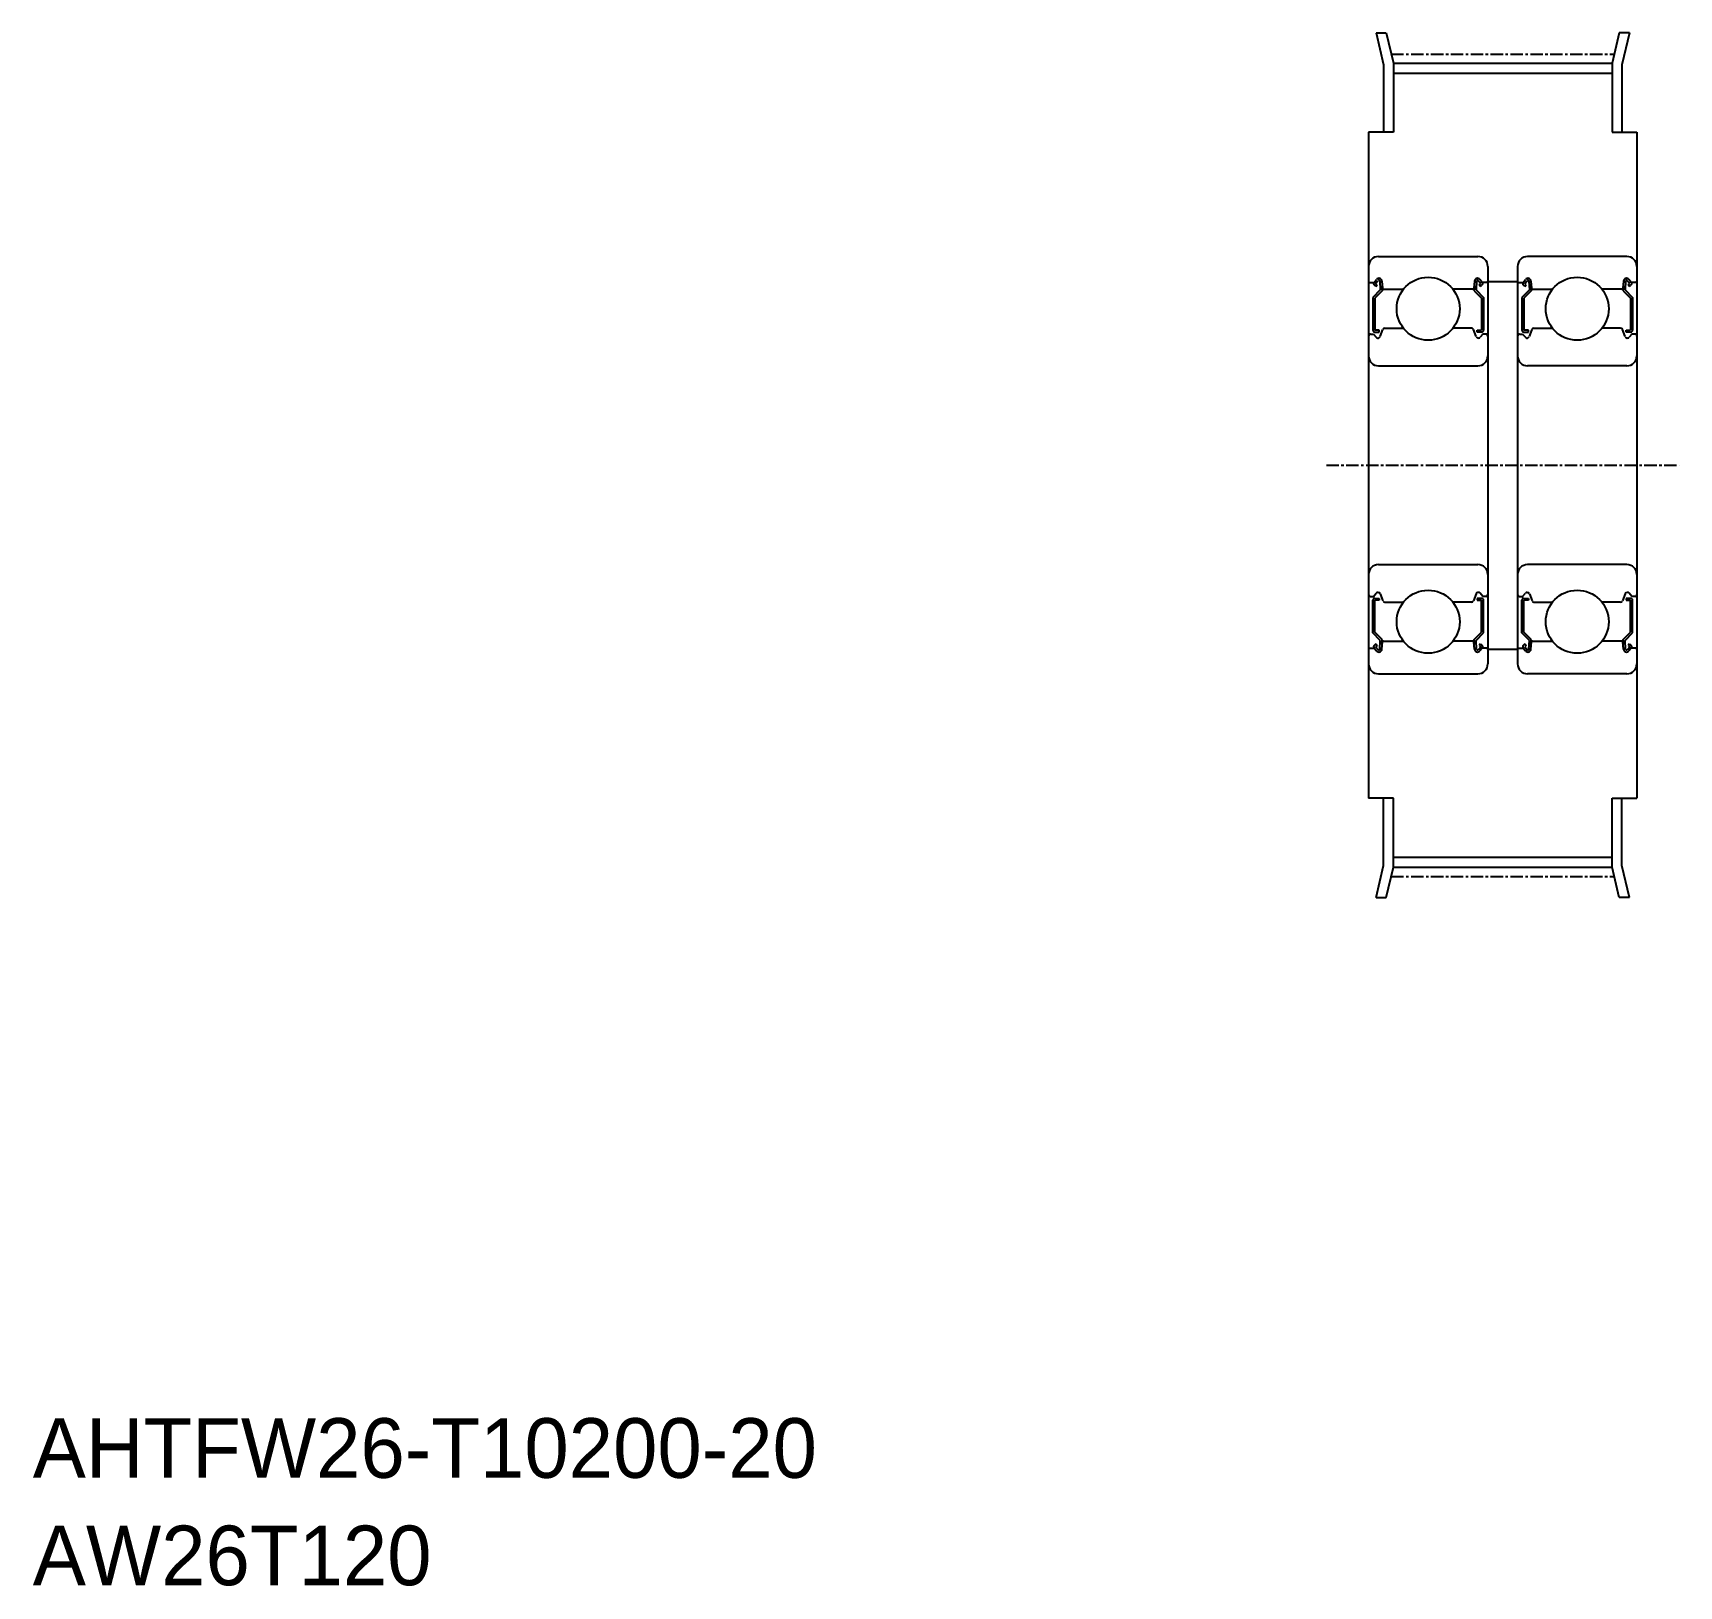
# Model space of a CAD drawing. Extents: x -286 to -120, y -61 to 95.
import ezdxf

# ---------------------------------------------------------------- set-up
doc = ezdxf.new("R2010")
doc.units = 0
doc.linetypes.add('CENTER', pattern=[2, 1.25, -0.25, 0.25, -0.25])
doc.layers.get('0').update_dxf_attribs({"linetype": 'CONTINUOUS'})
doc.layers.add('CENTER', color=1, linetype='CENTER')

msp = doc.modelspace()

# ---------------------------------------------------------------- linework, layer by layer
for p, q in [((-150.8, 95.41), (-150.05, 92.19)), ((-150.8, 95.41), (-149.77, 95.41)), ((-149.77, 95.41), (-149.05, 92.37)), ((-126.33, 95.41), (-127.05, 92.37)), ((-125.3, 95.41), (-126.33, 95.41)), ((-125.3, 95.41), (-126.05, 92.19)), ((-150.05, 92.19), (-150.05, 85.41)), ((-149.05, 92.37), (-149.05, 85.41)), ((-149.05, 92.36), (-127.05, 92.36)), ((-149.05, 91.37), (-127.05, 91.37)), ((-127.05, 92.37), (-127.05, 85.41)), ((-126.05, 92.19), (-126.05, 85.41)), ((-149.05, 85.41), (-151.55, 85.41)), ((-151.55, 85.41), (-151.55, 41.91)), ((-151.55, 85.41), (-151.55, 40.91)), ((-127.05, 85.41), (-124.55, 85.41)), ((-124.55, 85.41), (-124.55, 41.91)), ((-124.55, 85.41), (-124.55, 40.91)), ((-150.55, 72.91), (-140.55, 72.91)), ((-125.55, 72.91), (-135.55, 72.91)), ((-151.55, 71.91), (-151.55, 31.91)), ((-139.55, 71.91), (-139.55, 31.91)), ((-136.55, 71.91), (-136.55, 31.91)), ((-124.55, 71.91), (-124.55, 31.91)), ((-151.45, 70.31), (-150.99, 70.31)), ((-150.99, 70.31), (-150.74, 70.61)), ((-150.81, 69.9), (-150.97, 70.03)), ((-150.84, 70.18), (-150.59, 70.48)), ((-150.68, 70.06), (-150.84, 70.18)), ((-150.81, 69.9), (-150.68, 70.06)), ((-150.41, 70.42), (-150.37, 69.55)), ((-150.21, 70.44), (-150.15, 69.71)), ((-150.17, 69.93), (-150.17, 69.46)), ((-150.05, 69.61), (-148.06, 69.61)), ((-141.05, 69.61), (-143.04, 69.61)), ((-140.89, 70.44), (-140.95, 69.71)), ((-140.93, 69.93), (-140.93, 69.46)), ((-140.69, 70.42), (-140.73, 69.55)), ((-140.26, 70.18), (-140.51, 70.48)), ((-140.42, 70.06), (-140.26, 70.18)), ((-140.29, 69.9), (-140.42, 70.06)), ((-140.11, 70.31), (-140.36, 70.61)), ((-140.29, 69.9), (-140.14, 70.03)), ((-139.65, 70.31), (-140.11, 70.31)), ((-139.55, 70.41), (-136.55, 70.41)), ((-136.45, 70.31), (-135.99, 70.31)), ((-135.99, 70.31), (-135.74, 70.61)), ((-135.81, 69.9), (-135.97, 70.03)), ((-135.84, 70.18), (-135.59, 70.48)), ((-135.68, 70.06), (-135.84, 70.18)), ((-135.81, 69.9), (-135.68, 70.06)), ((-135.41, 70.42), (-135.37, 69.55)), ((-135.21, 70.44), (-135.15, 69.71)), ((-135.17, 69.93), (-135.17, 69.46)), ((-135.05, 69.61), (-133.06, 69.61)), ((-126.05, 69.61), (-128.04, 69.61)), ((-125.89, 70.44), (-125.95, 69.71)), ((-125.93, 69.93), (-125.93, 69.46)), ((-125.69, 70.42), (-125.73, 69.55)), ((-125.26, 70.18), (-125.51, 70.48)), ((-125.42, 70.06), (-125.26, 70.18)), ((-125.29, 69.9), (-125.42, 70.06)), ((-125.11, 70.31), (-125.36, 70.61)), ((-125.29, 69.9), (-125.14, 70.03)), ((-124.65, 70.31), (-125.11, 70.31)), ((-150.37, 69.55), (-151.12, 68.8)), ((-151.12, 68.8), (-151.12, 65.51)), ((-150.17, 69.46), (-150.92, 68.71)), ((-150.92, 68.71), (-150.92, 65.51)), ((-140.93, 69.46), (-140.18, 68.71)), ((-140.73, 69.55), (-139.98, 68.8)), ((-140.18, 68.71), (-140.18, 65.51)), ((-139.98, 68.8), (-139.98, 65.51)), ((-135.37, 69.55), (-136.12, 68.8)), ((-136.12, 68.8), (-136.12, 65.51)), ((-135.17, 69.46), (-135.92, 68.71)), ((-135.92, 68.71), (-135.92, 65.51)), ((-125.93, 69.46), (-125.18, 68.71)), ((-125.73, 69.55), (-124.98, 68.8)), ((-125.18, 68.71), (-125.18, 65.51)), ((-124.98, 68.8), (-124.98, 65.51)), ((-151.55, 66.91), (-151.55, 18.41)), ((-124.55, 66.91), (-124.55, 26.91)), ((-124.55, 66.91), (-124.55, 18.41)), ((-151.35, 65.11), (-151.05, 65.11)), ((-151.05, 65.11), (-150.77, 64.79)), ((-150.47, 65.51), (-150.92, 65.51)), ((-150.92, 65.31), (-150.47, 65.31)), ((-150.62, 64.71), (-150.56, 64.71)), ((-150.47, 65.31), (-150.47, 65.51)), ((-150.37, 64.85), (-150.1, 65.58)), ((-149.91, 65.71), (-148.06, 65.71)), ((-141.19, 65.71), (-143.04, 65.71)), ((-140.73, 64.85), (-141, 65.58)), ((-140.63, 65.51), (-140.18, 65.51)), ((-140.63, 65.31), (-140.63, 65.51)), ((-140.18, 65.31), (-140.63, 65.31)), ((-140.48, 64.71), (-140.54, 64.71)), ((-140.05, 65.11), (-140.33, 64.79)), ((-139.75, 65.11), (-140.05, 65.11)), ((-136.35, 65.11), (-136.05, 65.11)), ((-136.05, 65.11), (-135.77, 64.79)), ((-135.47, 65.51), (-135.92, 65.51)), ((-135.92, 65.31), (-135.47, 65.31)), ((-135.62, 64.71), (-135.56, 64.71)), ((-135.47, 65.31), (-135.47, 65.51)), ((-135.37, 64.85), (-135.1, 65.58)), ((-134.91, 65.71), (-133.06, 65.71)), ((-126.19, 65.71), (-128.04, 65.71)), ((-125.73, 64.85), (-126, 65.58)), ((-125.63, 65.31), (-125.63, 65.51)), ((-125.63, 65.51), (-125.18, 65.51)), ((-125.18, 65.31), (-125.63, 65.31)), ((-125.48, 64.71), (-125.54, 64.71)), ((-125.05, 65.11), (-125.33, 64.79)), ((-124.75, 65.11), (-125.05, 65.11)), ((-150.55, 61.91), (-140.55, 61.91)), ((-125.55, 61.91), (-135.55, 61.91)), ((-150.55, 41.91), (-140.55, 41.91)), ((-125.55, 41.91), (-135.55, 41.91)), ((-151.35, 38.71), (-151.05, 38.71)), ((-151.12, 35.03), (-151.12, 38.31)), ((-151.05, 38.71), (-150.77, 39.04)), ((-150.92, 38.51), (-150.47, 38.51)), ((-150.92, 35.11), (-150.92, 38.31)), ((-150.47, 38.31), (-150.92, 38.31)), ((-150.62, 39.11), (-150.56, 39.11)), ((-150.47, 38.51), (-150.47, 38.31)), ((-150.37, 38.98), (-150.1, 38.25)), ((-149.91, 38.11), (-148.06, 38.11)), ((-141.19, 38.11), (-143.04, 38.11)), ((-140.73, 38.98), (-141, 38.25)), ((-140.18, 38.51), (-140.63, 38.51)), ((-140.63, 38.51), (-140.63, 38.31)), ((-140.63, 38.31), (-140.18, 38.31)), ((-140.48, 39.11), (-140.54, 39.11)), ((-140.05, 38.71), (-140.33, 39.04)), ((-140.18, 35.11), (-140.18, 38.31)), ((-139.75, 38.71), (-140.05, 38.71)), ((-139.98, 35.03), (-139.98, 38.31)), ((-136.35, 38.71), (-136.05, 38.71)), ((-136.12, 35.03), (-136.12, 38.31)), ((-136.05, 38.71), (-135.77, 39.04)), ((-135.92, 38.51), (-135.47, 38.51)), ((-135.92, 35.11), (-135.92, 38.31)), ((-135.47, 38.31), (-135.92, 38.31)), ((-135.62, 39.11), (-135.56, 39.11)), ((-135.47, 38.51), (-135.47, 38.31)), ((-135.37, 38.98), (-135.1, 38.25)), ((-134.91, 38.11), (-133.06, 38.11)), ((-126.19, 38.11), (-128.04, 38.11)), ((-125.73, 38.98), (-126, 38.25)), ((-125.63, 38.51), (-125.63, 38.31)), ((-125.18, 38.51), (-125.63, 38.51)), ((-125.63, 38.31), (-125.18, 38.31)), ((-125.48, 39.11), (-125.54, 39.11)), ((-125.05, 38.71), (-125.33, 39.04)), ((-125.18, 35.11), (-125.18, 38.31)), ((-124.75, 38.71), (-125.05, 38.71)), ((-124.98, 35.03), (-124.98, 38.31)), ((-150.37, 34.28), (-151.12, 35.03)), ((-150.17, 34.36), (-150.92, 35.11)), ((-140.93, 34.36), (-140.18, 35.11)), ((-140.73, 34.28), (-139.98, 35.03)), ((-135.37, 34.28), (-136.12, 35.03)), ((-135.17, 34.36), (-135.92, 35.11)), ((-125.93, 34.36), (-125.18, 35.11)), ((-125.73, 34.28), (-124.98, 35.03)), ((-151.45, 33.51), (-150.99, 33.51)), ((-150.99, 33.51), (-150.74, 33.22)), ((-150.81, 33.92), (-150.97, 33.8)), ((-150.68, 33.77), (-150.84, 33.64)), ((-150.84, 33.64), (-150.59, 33.34)), ((-150.81, 33.92), (-150.68, 33.77)), ((-150.41, 33.4), (-150.37, 34.28)), ((-150.21, 33.38), (-150.15, 34.12)), ((-150.17, 33.89), (-150.17, 34.36)), ((-150.05, 34.21), (-148.06, 34.21)), ((-141.05, 34.21), (-143.04, 34.21)), ((-140.89, 33.38), (-140.95, 34.12)), ((-140.93, 33.89), (-140.93, 34.36)), ((-140.69, 33.4), (-140.73, 34.28)), ((-140.26, 33.64), (-140.51, 33.34)), ((-140.29, 33.92), (-140.42, 33.77)), ((-140.42, 33.77), (-140.26, 33.64)), ((-140.11, 33.51), (-140.36, 33.22)), ((-140.29, 33.92), (-140.14, 33.8)), ((-139.65, 33.51), (-140.11, 33.51)), ((-139.55, 33.41), (-136.55, 33.41)), ((-136.45, 33.51), (-135.99, 33.51)), ((-135.99, 33.51), (-135.74, 33.22)), ((-135.81, 33.92), (-135.97, 33.8)), ((-135.68, 33.77), (-135.84, 33.64)), ((-135.84, 33.64), (-135.59, 33.34)), ((-135.81, 33.92), (-135.68, 33.77)), ((-135.41, 33.4), (-135.37, 34.28)), ((-135.21, 33.38), (-135.15, 34.12)), ((-135.17, 33.89), (-135.17, 34.36)), ((-135.05, 34.21), (-133.06, 34.21)), ((-126.05, 34.21), (-128.04, 34.21)), ((-125.89, 33.38), (-125.95, 34.12)), ((-125.93, 33.89), (-125.93, 34.36)), ((-125.69, 33.4), (-125.73, 34.28)), ((-125.26, 33.64), (-125.51, 33.34)), ((-125.29, 33.92), (-125.42, 33.77)), ((-125.42, 33.77), (-125.26, 33.64)), ((-125.11, 33.51), (-125.36, 33.22)), ((-125.29, 33.92), (-125.14, 33.8)), ((-124.65, 33.51), (-125.11, 33.51)), ((-150.55, 30.91), (-140.55, 30.91)), ((-148.05, 30.91), (-148.05, 30.91)), ((-145.55, 30.91), (-145.55, 30.91)), ((-125.55, 30.91), (-135.55, 30.91)), ((-130.55, 30.91), (-130.55, 30.91)), ((-128.05, 30.91), (-128.05, 30.91)), ((-149.05, 18.41), (-151.55, 18.41)), ((-150.05, 11.64), (-150.05, 18.41)), ((-149.05, 11.46), (-149.05, 18.41)), ((-127.05, 11.46), (-127.05, 18.41)), ((-127.05, 18.41), (-124.55, 18.41)), ((-126.05, 11.64), (-126.05, 18.41)), ((-150.8, 8.41), (-150.05, 11.64)), ((-149.05, 12.46), (-127.05, 12.46)), ((-125.3, 8.41), (-126.05, 11.64)), ((-149.77, 8.41), (-149.05, 11.46)), ((-149.05, 11.46), (-127.05, 11.46)), ((-126.33, 8.41), (-127.05, 11.46)), ((-150.8, 8.41), (-149.77, 8.41)), ((-125.3, 8.41), (-126.33, 8.41))]:
    msp.add_line(p, q)
for centre in [(-145.55, 67.66), (-130.55, 67.66), (-145.55, 36.16), (-130.55, 36.16)]:
    msp.add_circle(centre, 3.17)
for centre, radius, start, end in [((-150.55, 71.91), 1, 90, 180), ((-140.55, 71.91), 1, 0, 90), ((-135.55, 71.91), 1, 90, 180), ((-125.55, 71.91), 1, 0, 90), ((-151.45, 70.41), 0.1, 180, 270), ((-150.84, 70.19), 0.2, 140.002, 230.0826), ((-150.51, 70.42), 0.3, 4.9967, 140.002), ((-150.51, 70.42), 0.1, 2.8198, 140.0002), ((-150.05, 69.71), 0.1, 184.9967, 270), ((-141.05, 69.71), 0.1, 270, 355.0033), ((-140.59, 70.42), 0.3, 39.998, 175.0033), ((-140.59, 70.42), 0.1, 39.9998, 177.1802), ((-140.26, 70.19), 0.2, 309.9174, 39.998), ((-139.65, 70.41), 0.1, 270, 0), ((-136.45, 70.41), 0.1, 180, 270), ((-135.84, 70.19), 0.2, 140.002, 230.0826), ((-135.51, 70.42), 0.3, 4.9967, 140.002), ((-135.51, 70.42), 0.1, 2.8198, 140.0002), ((-135.05, 69.71), 0.1, 184.9967, 270), ((-126.05, 69.71), 0.1, 270, 355.0033), ((-125.59, 70.42), 0.3, 39.998, 175.0033), ((-125.59, 70.42), 0.1, 39.9998, 177.1802), ((-125.26, 70.19), 0.2, 309.9174, 39.998), ((-124.65, 70.41), 0.1, 270, 0), ((-151.35, 64.91), 0.2, 90, 180), ((-150.92, 65.51), 0.2, 180, 270), ((-150.62, 64.91), 0.2, 219.9945, 270), ((-150.56, 64.91), 0.2, 270, 339.9914), ((-149.91, 65.51), 0.2, 90, 159.9914), ((-141.19, 65.51), 0.2, 20.0086, 90), ((-140.54, 64.91), 0.2, 200.0086, 270), ((-140.48, 64.91), 0.2, 270, 320.0055), ((-140.18, 65.51), 0.2, 270, 0), ((-139.75, 64.91), 0.2, 0, 90), ((-136.35, 64.91), 0.2, 90, 180), ((-135.92, 65.51), 0.2, 180, 270), ((-135.62, 64.91), 0.2, 219.9945, 270), ((-135.56, 64.91), 0.2, 270, 339.9914), ((-134.91, 65.51), 0.2, 90, 159.9914), ((-126.19, 65.51), 0.2, 20.0086, 90), ((-125.54, 64.91), 0.2, 200.0086, 270), ((-125.48, 64.91), 0.2, 270, 320.0055), ((-125.18, 65.51), 0.2, 270, 0), ((-124.75, 64.91), 0.2, 0, 90), ((-150.55, 62.91), 1, 180, 270), ((-140.55, 62.91), 1, 270, 0), ((-135.55, 62.91), 1, 180, 270), ((-125.55, 62.91), 1, 270, 0), ((-150.55, 40.91), 1, 90, 180), ((-140.55, 40.91), 1, 0, 90), ((-135.55, 40.91), 1, 90, 180), ((-125.55, 40.91), 1, 0, 90), ((-151.35, 38.91), 0.2, 180, 270), ((-150.92, 38.31), 0.2, 90, 180), ((-150.62, 38.91), 0.2, 90, 140.0055), ((-150.56, 38.91), 0.2, 20.0086, 90), ((-149.91, 38.31), 0.2, 200.0086, 270), ((-141.19, 38.31), 0.2, 270, 339.9914), ((-140.54, 38.91), 0.2, 90, 159.9914), ((-140.48, 38.91), 0.2, 39.9945, 90), ((-140.18, 38.31), 0.2, 0, 90), ((-139.75, 38.91), 0.2, 270, 0), ((-136.35, 38.91), 0.2, 180, 270), ((-135.92, 38.31), 0.2, 90, 180), ((-135.62, 38.91), 0.2, 90, 140.0055), ((-135.56, 38.91), 0.2, 20.0086, 90), ((-134.91, 38.31), 0.2, 200.0086, 270), ((-126.19, 38.31), 0.2, 270, 339.9914), ((-125.54, 38.91), 0.2, 90, 159.9914), ((-125.48, 38.91), 0.2, 39.9945, 90), ((-125.18, 38.31), 0.2, 0, 90), ((-124.75, 38.91), 0.2, 270, 0), ((-151.45, 33.41), 0.1, 90, 180), ((-150.84, 33.64), 0.2, 129.9174, 219.998), ((-150.51, 33.41), 0.3, 219.998, 355.0033), ((-150.51, 33.41), 0.1, 219.9998, 357.1802), ((-150.05, 34.11), 0.1, 90, 175.0033), ((-141.05, 34.11), 0.1, 4.9967, 90), ((-140.59, 33.41), 0.3, 184.9967, 320.002), ((-140.59, 33.41), 0.1, 182.8198, 320.0002), ((-140.26, 33.64), 0.2, 320.002, 50.0826), ((-139.65, 33.41), 0.1, 0, 90), ((-136.45, 33.41), 0.1, 90, 180), ((-135.84, 33.64), 0.2, 129.9174, 219.998), ((-135.51, 33.41), 0.3, 219.998, 355.0033), ((-135.51, 33.41), 0.1, 219.9998, 357.1802), ((-135.05, 34.11), 0.1, 90, 175.0033), ((-126.05, 34.11), 0.1, 4.9967, 90), ((-125.59, 33.41), 0.3, 184.9967, 320.002), ((-125.59, 33.41), 0.1, 182.8198, 320.0002), ((-125.26, 33.64), 0.2, 320.002, 50.0826), ((-124.65, 33.41), 0.1, 0, 90), ((-150.55, 31.91), 1, 180, 270), ((-140.55, 31.91), 1, 270, 0), ((-135.55, 31.91), 1, 180, 270), ((-125.55, 31.91), 1, 270, 0)]:
    msp.add_arc(centre, radius, start, end)
at = {"layer": 'CENTER', "color": 1, "linetype": 'CENTER'}
for p, q in [((-149.27, 93.29), (-126.83, 93.29)), ((-155.8, 51.91), (-120.3, 51.91)), ((-149.27, 10.53), (-126.83, 10.53))]:
    msp.add_line(p, q, dxfattribs=at)

# ---------------------------------------------------------------- texts
at = {"color": 7, "linetype": 'CONTINUOUS'}
for s, p in [('AHTFW26-T10200-20', (-285.99, -50)), ('AW26T120', (-285.99, -60.81))]:
    msp.add_text(s, height=6, dxfattribs=at).set_placement(p)

doc.saveas('drawing.dxf')
